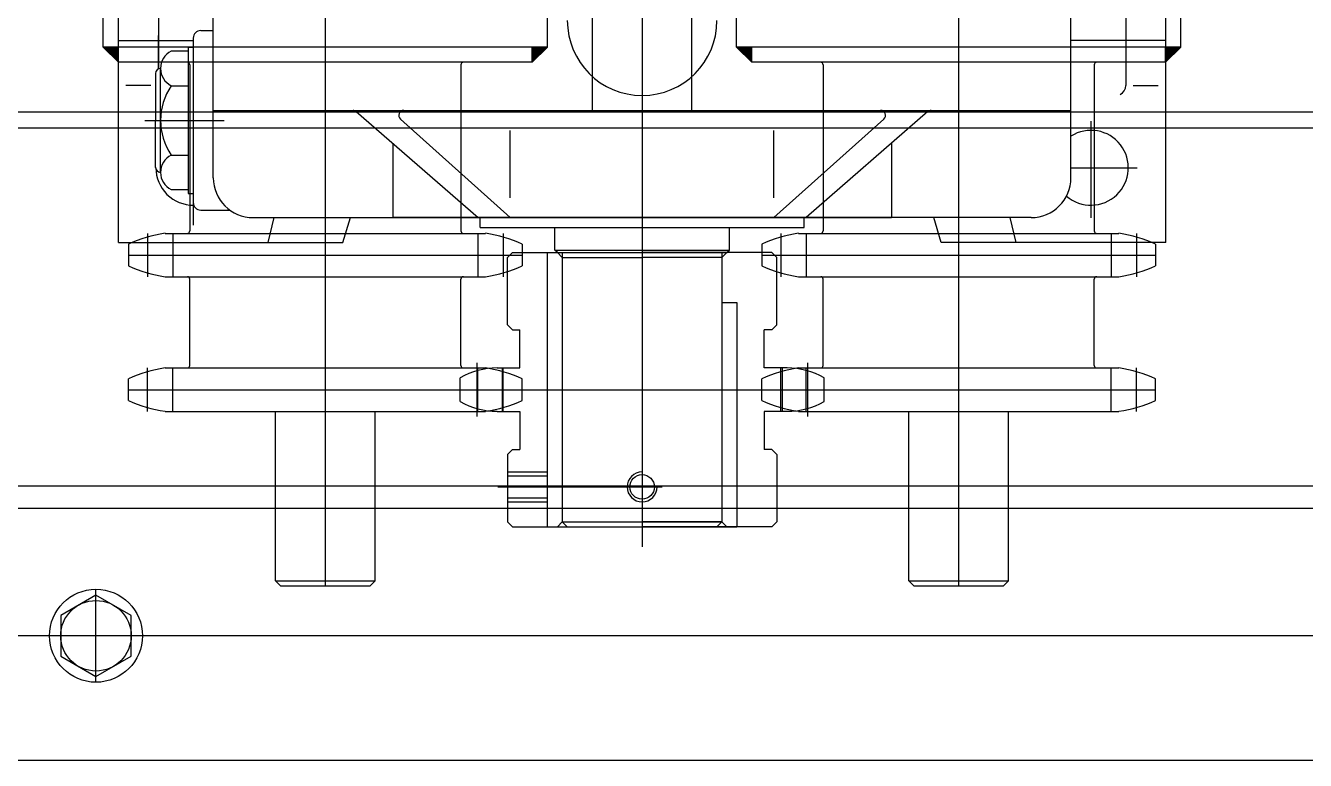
# Model space of a CAD drawing. Header units: millimetres. Extents: x -47382 to 204618, y -51045 to 127155.
# Drawn here: x 137022.8 to 137279.5, y 21701.9 to 21849.3 of the extents above; entities that cross this region are included whole.
import ezdxf

# ---------------------------------------------------------------- set-up
doc = ezdxf.new("R2010")
doc.units = ezdxf.units.MM
doc.header["$LTSCALE"] = 300
doc.header["$MEASUREMENT"] = 0
doc.layers.get('0').update_dxf_attribs({"linetype": 'CONTINUOUS'})
doc.layers.add('A-DETL-PEN8', color=8, linetype='CONTINUOUS')
doc.styles.get("Standard").update_dxf_attribs({"font": ''})
doc.styles.get('Standard').set_extended_font_data('DotumChe')

# ---------------------------------------------------------------- blocks, each defined once
blk = doc.blocks.new('G$CD692945F')
at = {"layer": 'A-DETL-PEN8'}
for points in [[(1403, 1095.09), (1406.05, 1095.09), (1406.05, 1092.09)], [(1492.1, 1095.09), (1489.05, 1095.09), (1489.05, 1092.09)], [(1530, 1095.09), (1533.05, 1095.09), (1533.05, 1092.09)], [(1619.1, 1095.09), (1616.05, 1095.09), (1616.05, 1092.09)]]:
    blk.add_hatch(color=256, dxfattribs=at).paths.add_polyline_path(points)
for p, q in [((1447.55, 987.09, 0), (1447.55, 2607.09, 0)), ((1574.55, 987.09, 0), (1574.55, 2607.09, 0)), ((1501.07, 2582.44, 0), (1501.07, 1082.44, 0)), ((1521.07, 1082.44, 0), (1521.07, 2582.44, 0)), ((1403, 1095.09, 0), (1403, 2569.09, 0)), ((1492.1, 1095.09, 0), (1492.1, 2569.09, 0)), ((1530, 1095.09, 0), (1530, 2569.09, 0)), ((1619.1, 1095.09, 0), (1619.1, 2569.09, 0)), ((1511.07, 1375.95, 0), (1511.07, 994.94, 0)), ((1406.07, 1055.94, 0), (1406.07, 1220.94, 0)), ((1616.07, 1055.94, 0), (1616.07, 1220.94, 0)), ((1425.07, 1068.94, 0), (1425.07, 1138.44, 0)), ((1597.07, 1068.94, 0), (1597.07, 1138.44, 0)), ((1608.07, 1138.44, 0), (1608.07, 1096.44, 0)), ((1414.07, 1128.44, 0), (1414.07, 1096.44, 0)), ((1422.57, 1098.44, 0), (1425.07, 1098.44, 0)), ((1406.07, 1096.44, 0), (1421.07, 1096.44, 0)), ((1414.07, 1090.77, 0), (1414.07, 1097.44, 0)), ((1414.07, 1096.44, 0), (1414.07, 1090.77, 0)), ((1421.07, 1096.94, 0), (1421.07, 1063.94, 0)), ((1616.07, 1096.44, 0), (1597.07, 1096.44, 0)), ((1608.07, 1096.44, 0), (1608.07, 1087.46, 0)), ((1406.05, 1092.09, 0), (1403, 1095.09, 0)), ((1492.1, 1095.09, 0), (1403, 1095.09, 0)), ((1406.05, 1092.09, 0), (1406.05, 1095.09, 0)), ((1420.07, 1094.34, 0), (1416.65, 1094.34, 0)), ((1420.07, 1095.11, 0), (1420.07, 1065.78, 0)), ((1420.07, 1095.11, 0), (1421.07, 1095.11, 0)), ((1421.07, 1095.11, 0), (1421.07, 1065.78, 0)), ((1489.05, 1092.09, 0), (1492.1, 1095.09, 0)), ((1489.05, 1092.09, 0), (1489.05, 1095.09, 0)), ((1533.05, 1092.09, 0), (1530, 1095.09, 0)), ((1619.1, 1095.09, 0), (1530, 1095.09, 0)), ((1533.05, 1092.09, 0), (1533.05, 1095.09, 0)), ((1616.05, 1092.09, 0), (1619.1, 1095.09, 0)), ((1616.05, 1092.09, 0), (1616.05, 1095.09, 0)), ((1489.05, 1092.09, 0), (1406.05, 1092.09, 0)), ((1414.51, 1070.02, 0), (1414.51, 1090.87, 0)), ((1420.38, 1091.59, 0), (1420.38, 1058.29, 0)), ((1474.72, 1091.59, 0), (1474.72, 1058.29, 0)), ((1616.05, 1092.09, 0), (1533.05, 1092.09, 0)), ((1547.38, 1091.59, 0), (1547.38, 1058.29, 0)), ((1601.72, 1091.59, 0), (1601.72, 1058.29, 0)), ((1413.51, 1089.87, 0), (1413.51, 1080.44, 0)), ((1412.57, 1087.46, 0), (1407.57, 1087.46, 0)), ((1416.65, 1087.39, 0), (1420.07, 1087.39, 0)), ((1609.57, 1087.46, 0), (1614.57, 1087.46, 0)), ((2527.55, 1082.09, 0), (401.99, 1082.09, 0)), ((1411.34, 1080.44, 0), (1427.26, 1080.44, 0)), ((1413.51, 1071.02, 0), (1413.51, 1080.44, 0)), ((1421.07, 1082.44, 0), (1421.07, 1059.44, 0)), ((1425.07, 1082.44, 0), (1453.1, 1082.44, 0)), ((1453.1, 1082.44, 0), (1569.04, 1082.44, 0)), ((1453.75, 1082.2, 0), (1478.2, 1060.94, 0)), ((1484.63, 1060.94, 0), (1462.6, 1080.7, 0)), ((1501.07, 1082.44, 0), (1521.07, 1082.44, 0)), ((1537.51, 1060.94, 0), (1559.54, 1080.7, 0)), ((1568.39, 1082.2, 0), (1543.94, 1060.94, 0)), ((1569.04, 1082.44, 0), (1597.07, 1082.44, 0)), ((2527.55, 1078.89, 0), (402.23, 1078.89, 0)), ((1484.63, 1064.94, 0), (1484.63, 1078.44, 0)), ((1537.51, 1064.94, 0), (1537.51, 1078.44, 0)), ((1601.07, 1080.31, 0), (1601.07, 1060.92, 0)), ((1461.07, 1075.84, 0), (1461.07, 1060.94, 0)), ((1561.07, 1075.84, 0), (1561.07, 1060.94, 0)), ((1416.65, 1073.49, 0), (1420.07, 1073.49, 0)), ((1597.07, 1070.94, 0), (1610.33, 1070.94, 0)), ((1420.07, 1066.54, 0), (1416.65, 1066.54, 0)), ((1420.07, 1065.78, 0), (1421.07, 1065.78, 0)), ((1422.57, 1062.44, 0), (1428.41, 1062.44, 0)), ((1433.07, 1060.94, 0), (1561.07, 1060.94, 0)), ((1436.07, 1055.94, 0), (1437.26, 1060.94, 0)), ((1451.07, 1055.94, 0), (1452.57, 1060.94, 0)), ((1589.07, 1060.94, 0), (1461.07, 1060.94, 0)), ((1478.57, 1058.94, 0), (1478.57, 1060.94, 0)), ((1543.57, 1058.94, 0), (1543.57, 1060.94, 0)), ((1571.07, 1055.94, 0), (1569.57, 1060.94, 0)), ((1586.07, 1055.94, 0), (1584.88, 1060.94, 0)), ((1411.88, 1057.79, 0), (1411.88, 1049.09, 0)), ((1415.4, 1057.79, 0), (1479.69, 1057.79, 0)), ((1416.96, 1057.79, 0), (1416.96, 1049.09, 0)), ((1478.14, 1057.79, 0), (1478.14, 1049.09, 0)), ((1478.57, 1058.94, 0), (1543.57, 1058.94, 0)), ((1483.22, 1057.79, 0), (1483.22, 1049.09, 0)), ((1493.57, 1054.44, 0), (1493.57, 1058.94, 0)), ((1528.57, 1054.44, 0), (1528.57, 1058.94, 0)), ((1538.88, 1057.79, 0), (1538.88, 1049.09, 0)), ((1542.4, 1057.79, 0), (1606.69, 1057.79, 0)), ((1543.96, 1057.79, 0), (1543.96, 1049.09, 0)), ((1605.14, 1057.79, 0), (1605.14, 1049.09, 0)), ((1610.22, 1057.79, 0), (1610.22, 1049.09, 0)), ((1406.07, 1055.94, 0), (1451.07, 1055.94, 0)), ((1408.05, 1055.62, 0), (1408.05, 1051.27, 0)), ((1487.05, 1055.62, 0), (1487.05, 1051.27, 0)), ((1511.07, 1056.64, 0), (1511.07, 995.87, 0)), ((1535.05, 1055.62, 0), (1535.05, 1051.27, 0)), ((1616.07, 1055.94, 0), (1571.07, 1055.94, 0)), ((1614.05, 1055.62, 0), (1614.05, 1051.27, 0)), ((1408.05, 1053.44, 0), (1487.05, 1053.44, 0)), ((1484.07, 1052.94, 0), (1485.07, 1053.94, 0)), ((1484.07, 1039.44, 0), (1484.07, 1052.94, 0)), ((1485.07, 1053.94, 0), (1511.07, 1053.94, 0)), ((1492.07, 998.94, 0), (1492.07, 1053.94, 0)), ((1493.57, 1054.44, 0), (1528.57, 1054.44, 0)), ((1494.07, 1053.94, 0), (1493.57, 1054.44, 0)), ((1494.07, 1053.94, 0), (1528.07, 1053.94, 0)), ((1495.07, 1052.94, 0), (1494.07, 1053.94, 0)), ((1495.07, 1053.94, 0), (1495.07, 999.94, 0)), ((1495.07, 1052.94, 0), (1495.07, 999.94, 0)), ((1495.07, 1052.94, 0), (1511.07, 1052.94, 0)), ((1537.07, 1053.94, 0), (1511.07, 1053.94, 0)), ((1527.07, 1052.94, 0), (1511.07, 1052.94, 0)), ((1527.07, 1053.94, 0), (1527.07, 999.94, 0)), ((1527.07, 1052.94, 0), (1528.07, 1053.94, 0)), ((1527.07, 1052.94, 0), (1527.07, 999.94, 0)), ((1528.07, 1053.94, 0), (1528.57, 1054.44, 0)), ((1535.05, 1053.44, 0), (1614.05, 1053.44, 0)), ((1538.07, 1052.94, 0), (1537.07, 1053.94, 0)), ((1538.07, 1039.44, 0), (1538.07, 1052.94, 0)), ((1415.4, 1049.09, 0), (1479.69, 1049.09, 0)), ((1420.38, 1031.29, 0), (1420.38, 1048.59, 0)), ((1474.72, 1031.29, 0), (1474.72, 1048.59, 0)), ((1542.4, 1049.09, 0), (1606.69, 1049.09, 0)), ((1547.38, 1031.29, 0), (1547.38, 1048.59, 0)), ((1601.72, 1031.29, 0), (1601.72, 1048.59, 0)), ((1527.07, 1043.94, 0), (1530.07, 1043.94, 0)), ((1530.07, 1043.94, 0), (1530.07, 998.94, 0)), ((1485.07, 1038.44, 0), (1484.07, 1039.44, 0)), ((1537.07, 1038.44, 0), (1538.07, 1039.44, 0)), ((1485.07, 1038.44, 0), (1486.57, 1038.44, 0)), ((1486.57, 1030.79, 0), (1486.57, 1038.44, 0)), ((1535.57, 1030.79, 0), (1535.57, 1038.44, 0)), ((1537.07, 1038.44, 0), (1535.57, 1038.44, 0)), ((1477.91, 1031.79, 0), (1477.91, 1021.09, 0)), ((1544.23, 1031.79, 0), (1544.23, 1021.09, 0)), ((1411.88, 1022.09, 0), (1411.88, 1030.79, 0)), ((1415.4, 1030.79, 0), (1479.69, 1030.79, 0)), ((1416.96, 1022.09, 0), (1416.96, 1030.79, 0)), ((1478.14, 1022.09, 0), (1478.14, 1030.79, 0)), ((1482, 1030.79, 0), (1486.57, 1030.79, 0)), ((1482.98, 1030.79, 0), (1482.98, 1022.09, 0)), ((1483.22, 1022.09, 0), (1483.22, 1030.79, 0)), ((1540.14, 1030.79, 0), (1535.57, 1030.79, 0)), ((1538.88, 1022.09, 0), (1538.88, 1030.79, 0)), ((1539.16, 1030.79, 0), (1539.16, 1022.09, 0)), ((1542.4, 1030.79, 0), (1606.69, 1030.79, 0)), ((1543.96, 1022.09, 0), (1543.96, 1030.79, 0)), ((1605.14, 1022.09, 0), (1605.14, 1030.79, 0)), ((1610.22, 1022.09, 0), (1610.22, 1030.79, 0)), ((1408.05, 1024.27, 0), (1408.05, 1028.62, 0)), ((1474.57, 1024.05, 0), (1474.57, 1028.83, 0)), ((1487.05, 1024.27, 0), (1487.05, 1028.62, 0)), ((1535.05, 1024.27, 0), (1535.05, 1028.62, 0)), ((1547.57, 1024.05, 0), (1547.57, 1028.83, 0)), ((1614.05, 1024.27, 0), (1614.05, 1028.62, 0)), ((1408.05, 1026.44, 0), (1487.05, 1026.44, 0)), ((1474.57, 1026.44, 0), (1552.08, 1026.44, 0)), ((1535.05, 1026.44, 0), (1614.05, 1026.44, 0)), ((1415.4, 1022.09, 0), (1479.69, 1022.09, 0)), ((1437.55, 988.09, 0), (1437.55, 1022.09, 0)), ((1457.55, 988.09, 0), (1457.55, 1022.09, 0)), ((1482, 1022.09, 0), (1486.57, 1022.09, 0)), ((1486.57, 1022.09, 0), (1486.57, 1014.44, 0)), ((1540.14, 1022.09, 0), (1535.57, 1022.09, 0)), ((1535.57, 1022.09, 0), (1535.57, 1014.44, 0)), ((1542.4, 1022.09, 0), (1606.69, 1022.09, 0)), ((1564.55, 988.09, 0), (1564.55, 1022.09, 0)), ((1584.55, 988.09, 0), (1584.55, 1022.09, 0)), ((1485.07, 1014.44, 0), (1484.07, 1013.44, 0)), ((1485.07, 1014.44, 0), (1486.57, 1014.44, 0)), ((1537.07, 1014.44, 0), (1535.57, 1014.44, 0)), ((1537.07, 1014.44, 0), (1538.07, 1013.44, 0)), ((1484.07, 1013.44, 0), (1484.07, 999.94, 0)), ((1538.07, 1013.44, 0), (1538.07, 999.94, 0)), ((1484.07, 1009.94, 0), (1492.07, 1009.94, 0)), ((1484.07, 1009.14, 0), (1492.07, 1009.14, 0)), ((1511.07, 1010.94, 0), (1511.07, 1002.94, 0)), ((2527.55, 1007.09, 0), (275.55, 1007.09, 0)), ((1482.17, 1006.94, 0), (1511.07, 1006.94, 0)), ((1507.07, 1006.94, 0), (1515.07, 1006.94, 0)), ((1484.07, 1004.74, 0), (1492.07, 1004.74, 0)), ((1484.07, 1003.94, 0), (1492.07, 1003.94, 0)), ((2527.55, 1002.59, 0), (275.55, 1002.59, 0)), ((1484.07, 999.94, 0), (1485.07, 998.94, 0)), ((1485.07, 998.94, 0), (1511.07, 998.94, 0)), ((1495.07, 999.94, 0), (1494.07, 998.94, 0)), ((1495.07, 999.94, 0), (1527.07, 999.94, 0)), ((1495.07, 999.94, 0), (1496.07, 998.94, 0)), ((1495.07, 999.94, 0), (1511.07, 999.94, 0)), ((1496.07, 998.94, 0), (1530.07, 998.94, 0)), ((1527.07, 999.94, 0), (1511.07, 999.94, 0)), ((1537.07, 998.94, 0), (1511.07, 998.94, 0)), ((1526.07, 998.94, 0), (1527.07, 999.94, 0)), ((1527.07, 999.94, 0), (1528.07, 998.94, 0)), ((1538.07, 999.94, 0), (1537.07, 998.94, 0)), ((1437.55, 988.09, 0), (1457.55, 988.09, 0)), ((1438.55, 987.09, 0), (1437.55, 988.09, 0)), ((1456.55, 987.09, 0), (1457.55, 988.09, 0)), ((1564.55, 988.09, 0), (1584.55, 988.09, 0)), ((1565.55, 987.09, 0), (1564.55, 988.09, 0)), ((1583.55, 987.09, 0), (1584.55, 988.09, 0)), ((1401.55, 967.77, 0), (1401.55, 986.42, 0)), ((1438.55, 987.09, 0), (1456.55, 987.09, 0)), ((1565.55, 987.09, 0), (1583.55, 987.09, 0)), ((1401.55, 985.25, 0), (1394.48, 981.17, 0)), ((1408.61, 981.17, 0), (1401.55, 985.25, 0)), ((1394.48, 981.17, 0), (1394.48, 973.01, 0)), ((1408.61, 973.01, 0), (1408.61, 981.17, 0)), ((2527.55, 977.09, 0), (275.55, 977.09, 0)), ((1394.48, 973.01, 0), (1401.55, 968.94, 0)), ((1401.55, 968.94, 0), (1408.61, 973.01, 0)), ((2527.55, 952.09, 0), (275.55, 952.09, 0)), ((2527.55, 952.09, 0), (275.55, 952.09, 0))]:
    blk.add_line(p, q, dxfattribs=at)
for centre, radius in [((1511.07, 1006.94, 0), 2.46), ((1401.55, 977.09, 0), 9.32), ((1401.55, 977.09, 0), 7.07)]:
    blk.add_circle(centre, radius, dxfattribs=at)
for centre, radius, start, end in [((1422.57, 1096.94, 0), 1.5, 90, 180), ((1511.07, 1100.44, 0), 15, 180, 0), ((1418.4, 1090.87, 0), 3.89, 116.7657, 243.2343), ((1414.51, 1089.87, 0), 1, 90, 180), ((1419.88, 1091.59, 0), 0.5, 0, 90), ((1475.22, 1091.59, 0), 0.5, 90, 180), ((1546.88, 1091.59, 0), 0.5, 0, 90), ((1602.22, 1091.59, 0), 0.5, 90, 180), ((1426.87, 1080.44, 0), 12.36, 145.7824, 214.2176), ((1606.07, 1087.46, 0), 2, 295.3127, 0), ((1453.1, 1081.44, 0), 1, 48.9966, 90), ((1463.26, 1081.44, 0), 1, 90, 228.1212), ((1558.88, 1081.44, 0), 1, 311.8788, 90), ((1569.04, 1081.44, 0), 1, 90, 131.0034), ((1601.07, 1070.94, 0), 7.5, 229.2371, 122.231), ((1418.4, 1070.02, 0), 3.89, 116.7657, 243.2343), ((1414.51, 1071.02, 0), 1, 180, 270), ((1421.07, 1070.94, 0), 7.5, 180, 270.6541), ((1433.07, 1068.94, 0), 8, 180, 270), ((1589.07, 1068.94, 0), 8, 270, 0), ((1422.57, 1063.94, 0), 1.5, 180, 270), ((1419.69, 1029.77, 0), 28.35, 98.7025, 114.2476), ((1419.88, 1058.29, 0), 0.5, 270, 0), ((1475.22, 1058.29, 0), 0.5, 180, 270), ((1475.4, 1029.77, 0), 28.35, 65.7524, 81.2975), ((1546.69, 1029.77, 0), 28.35, 98.7025, 114.2476), ((1546.88, 1058.29, 0), 0.5, 270, 0), ((1602.22, 1058.29, 0), 0.5, 180, 270), ((1602.4, 1029.77, 0), 28.35, 65.7524, 81.2975), ((1419.69, 1077.12, 0), 28.35, 245.7524, 261.2975), ((1475.4, 1077.12, 0), 28.35, 278.7025, 294.2476), ((1546.69, 1077.12, 0), 28.35, 245.7524, 261.2975), ((1602.4, 1077.12, 0), 28.35, 278.7025, 294.2476), ((1419.88, 1048.59, 0), 0.5, 0, 90), ((1475.22, 1048.59, 0), 0.5, 90, 180), ((1546.88, 1048.59, 0), 0.5, 0, 90), ((1602.22, 1048.59, 0), 0.5, 90, 180), ((1419.69, 1002.77, 0), 28.35, 98.7025, 114.2476), ((1419.88, 1031.29, 0), 0.5, 270, 0), ((1482.01, 1015.69, 0), 15.1, 90.0268, 119.5159), ((1475.22, 1031.29, 0), 0.5, 180, 270), ((1475.4, 1002.77, 0), 28.35, 65.7524, 81.2975), ((1546.69, 1002.77, 0), 28.35, 98.7025, 114.2476), ((1540.13, 1015.69, 0), 15.1, 60.4841, 89.9732), ((1546.88, 1031.29, 0), 0.5, 270, 0), ((1602.22, 1031.29, 0), 0.5, 180, 270), ((1602.4, 1002.77, 0), 28.35, 65.7524, 81.2975), ((1419.69, 1050.12, 0), 28.35, 245.7524, 261.2975), ((1482.01, 1037.2, 0), 15.1, 240.4841, 269.9732), ((1475.4, 1050.12, 0), 28.35, 278.7025, 294.2476), ((1546.69, 1050.12, 0), 28.35, 245.7524, 261.2975), ((1540.13, 1037.2, 0), 15.1, 270.0268, 299.5159), ((1602.4, 1050.12, 0), 28.35, 278.7025, 294.2476), ((1511.07, 1006.94, 0), 3, 90, 0)]:
    blk.add_arc(centre, radius, start, end, dxfattribs=at)
at = {"layer": 'A-DETL-PEN8', "text_generation_flag": 4, "flags": 1}
for tag, p in [('QTY', (3697.93, 3085.6, 0)), ('USER5', (3697.93, 3084.6, 0)), ('USER4', (3697.93, 3083.6, 0)), ('USER3', (3697.93, 3082.6, 0)), ('USER2', (3697.93, 3081.6, 0)), ('USER1', (3697.93, 3080.6, 0)), ('REMARK', (3697.93, 3079.6, 0)), ('MAKER', (3697.93, 3078.6, 0)), ('PRICE', (3697.93, 3077.6, 0)), ('WEIGHT', (3697.93, 3076.6, 0)), ('MATERIAL', (3697.93, 3075.6, 0)), ('SPEC', (3697.93, 3074.6, 0)), ('NAME', (3697.93, 3072.6, 0)), ('ENAME', (3697.93, 3073.6, 0))]:
    blk.add_attdef(tag, p, '', height=0.25, dxfattribs=at)

msp = doc.modelspace()

# ---------------------------------------------------------------- block references
msp.add_blockref('G$CD692945F', (135635.4, 20749.85))

doc.saveas('drawing.dxf')
